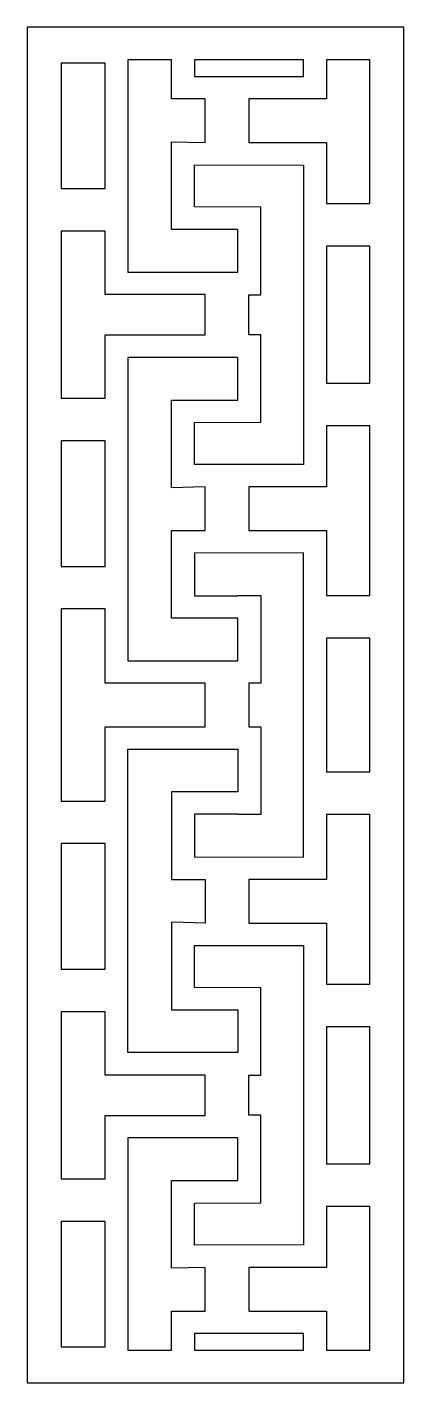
# Model space of a CAD drawing. Header units: centimetres. Extents: x 16 to 21, y -9 to 9.
import ezdxf

# ---------------------------------------------------------------- set-up
doc = ezdxf.new("R2010")
doc.units = ezdxf.units.CM
doc.header["$MEASUREMENT"] = 0
doc.layers.add('layer 1', color=7, linetype='Continuous')

msp = doc.modelspace()

# ---------------------------------------------------------------- linework, layer by layer
at = {"layer": 'layer 1', "color": 250}
for points, knots in [([(15.96397, 9.00077), (15.96397, 9.00077), (20.97083, 9.00077), (20.97083, 9.00077), (20.97083, 9.00077), (20.97083, 9.00077), (20.97083, -9.00022), (20.97083, -9.00022), (20.97083, -9.00022), (20.97083, -9.00022), (15.96397, -9.00022), (15.96397, -9.00022), (15.96397, -9.00022), (15.96397, -9.00022), (15.96397, 9.00077), (15.96397, 9.00077)], [0, 0, 0, 0, 0.2, 0.2, 0.2, 0.2, 0.4, 0.4, 0.4, 0.4, 0.6, 0.6, 0.6, 0.6, 1, 1, 1, 1]), ([(16.41477, 6.85701), (16.41477, 6.85701), (16.41477, 8.52306), (16.41477, 8.52306), (16.41477, 8.52306), (16.41477, 8.52306), (16.99939, 8.52306), (16.99939, 8.52306), (16.99939, 8.52306), (16.99939, 8.52306), (16.99939, 6.85701), (16.99939, 6.85701), (16.99939, 6.85701), (16.99939, 6.85701), (16.41477, 6.85701), (16.41477, 6.85701)], [0, 0, 0, 0, 0.2, 0.2, 0.2, 0.2, 0.4, 0.4, 0.4, 0.4, 0.6, 0.6, 0.6, 0.6, 1, 1, 1, 1]), ([(17.30349, 8.56778), (17.30349, 8.56778), (17.88278, 8.56778), (17.88278, 8.56778), (17.88278, 8.56778), (17.88278, 8.56778), (17.88278, 8.04715), (17.88278, 8.04715), (17.88278, 8.04715), (17.88278, 8.04715), (18.33169, 8.04715), (18.33169, 8.04715), (18.33169, 8.04715), (18.33169, 8.04715), (18.33169, 7.46747), (18.33169, 7.46747), (18.33169, 7.46747), (18.33169, 7.46747), (17.88278, 7.47926), (17.88278, 7.47926), (17.88278, 7.47926), (17.88278, 7.47926), (17.88278, 6.31571), (17.88278, 6.31571), (17.88278, 6.31571), (17.88278, 6.31571), (18.76389, 6.31571), (18.76389, 6.31571), (18.76389, 6.31571), (18.76389, 6.31571), (18.76389, 5.74897), (18.76389, 5.74897), (18.76389, 5.74897), (18.76389, 5.74897), (17.30349, 5.7482), (17.30349, 5.7482), (17.30349, 5.7482), (17.30349, 5.7482), (17.30349, 8.56778), (17.30349, 8.56778)], [0, 0, 0, 0, 0.09090909, 0.09090909, 0.09090909, 0.09090909, 0.18181818, 0.18181818, 0.18181818, 0.18181818, 0.27272727, 0.27272727, 0.27272727, 0.27272727, 0.36363636, 0.36363636, 0.36363636, 0.36363636, 0.45454545, 0.45454545, 0.45454545, 0.45454545, 0.54545455, 0.54545455, 0.54545455, 0.54545455, 0.63636364, 0.63636364, 0.63636364, 0.63636364, 0.72727273, 0.72727273, 0.72727273, 0.72727273, 0.81818182, 0.81818182, 0.81818182, 0.81818182, 1, 1, 1, 1]), ([(18.18688, 8.56778), (18.18688, 8.56778), (19.6374, 8.56778), (19.6374, 8.56778), (19.6374, 8.56778), (19.6374, 8.56778), (19.6374, 8.34555), (19.6374, 8.34555), (19.6374, 8.34555), (19.6374, 8.34555), (18.18688, 8.3463), (18.18688, 8.3463), (18.18688, 8.3463), (18.18688, 8.3463), (18.18688, 8.56778), (18.18688, 8.56778)], [0, 0, 0, 0, 0.2, 0.2, 0.2, 0.2, 0.4, 0.4, 0.4, 0.4, 0.6, 0.6, 0.6, 0.6, 1, 1, 1, 1]), ([(19.94149, 8.56778), (19.94149, 8.56778), (20.52003, 8.56778), (20.52003, 8.56778), (20.52003, 8.56778), (20.52003, 8.56778), (20.52003, 6.65668), (20.52003, 6.65668), (20.52003, 6.65668), (20.52003, 6.65668), (19.94149, 6.65668), (19.94149, 6.65668), (19.94149, 6.65668), (19.94149, 6.65668), (19.94149, 7.46747), (19.94149, 7.46747), (19.94149, 7.46747), (19.94149, 7.46747), (18.90948, 7.46747), (18.90948, 7.46747), (18.90948, 7.46747), (18.90948, 7.46747), (18.90948, 8.04715), (18.90948, 8.04715), (18.90948, 8.04715), (18.90948, 8.04715), (19.94149, 8.04715), (19.94149, 8.04715), (19.94149, 8.04715), (19.94149, 8.04715), (19.94149, 8.56778), (19.94149, 8.56778)], [0, 0, 0, 0, 0.11111111, 0.11111111, 0.11111111, 0.11111111, 0.22222222, 0.22222222, 0.22222222, 0.22222222, 0.33333333, 0.33333333, 0.33333333, 0.33333333, 0.44444444, 0.44444444, 0.44444444, 0.44444444, 0.55555556, 0.55555556, 0.55555556, 0.55555556, 0.66666667, 0.66666667, 0.66666667, 0.66666667, 0.77777778, 0.77777778, 0.77777778, 0.77777778, 1, 1, 1, 1]), ([(18.90948, 5.18221), (18.90948, 5.18221), (18.90948, 4.91689), (18.90948, 4.91689), (18.90948, 4.91689), (18.90948, 4.91689), (19.06799, 4.91689), (19.06799, 4.91689), (19.06799, 4.91689), (19.06799, 4.91689), (19.06799, 3.75335), (19.06799, 3.75335), (19.06799, 3.75335), (19.06799, 3.75335), (18.18688, 3.75069), (18.18688, 3.75069), (18.18688, 3.75069), (18.18688, 3.75069), (18.18688, 3.19381), (18.18688, 3.19381), (18.18688, 3.19381), (18.18688, 3.19381), (19.6374, 3.19458), (19.6374, 3.19458), (19.6374, 3.19458), (19.6374, 3.19458), (19.6374, 5.18221), (19.6374, 5.18221), (19.6374, 5.18221), (19.6374, 5.18221), (19.6374, 7.16984), (19.6374, 7.16984), (19.6374, 7.16984), (19.6374, 7.16984), (18.18688, 7.17061), (18.18688, 7.17061), (18.18688, 7.17061), (18.18688, 7.17061), (18.18688, 6.61374), (18.18688, 6.61374), (18.18688, 6.61374), (18.18688, 6.61374), (19.06799, 6.61106), (19.06799, 6.61106), (19.06799, 6.61106), (19.06799, 6.61106), (19.06799, 5.44753), (19.06799, 5.44753), (19.06799, 5.44753), (19.06799, 5.44753), (18.90948, 5.44753), (18.90948, 5.44753), (18.90948, 5.44753), (18.90948, 5.44753), (18.90948, 5.18221), (18.90948, 5.18221)], [0, 0, 0, 0, 0.06666667, 0.06666667, 0.06666667, 0.06666667, 0.13333333, 0.13333333, 0.13333333, 0.13333333, 0.2, 0.2, 0.2, 0.2, 0.26666667, 0.26666667, 0.26666667, 0.26666667, 0.33333333, 0.33333333, 0.33333333, 0.33333333, 0.4, 0.4, 0.4, 0.4, 0.46666667, 0.46666667, 0.46666667, 0.46666667, 0.53333333, 0.53333333, 0.53333333, 0.53333333, 0.6, 0.6, 0.6, 0.6, 0.66666667, 0.66666667, 0.66666667, 0.66666667, 0.73333333, 0.73333333, 0.73333333, 0.73333333, 0.8, 0.8, 0.8, 0.8, 0.86666667, 0.86666667, 0.86666667, 0.86666667, 1, 1, 1, 1]), ([(16.41477, 4.07303), (16.41477, 4.07303), (16.41477, 6.29139), (16.41477, 6.29139), (16.41477, 6.29139), (16.41477, 6.29139), (16.99939, 6.29139), (16.99939, 6.29139), (16.99939, 6.29139), (16.99939, 6.29139), (16.99939, 5.45019), (16.99939, 5.45019), (16.99939, 5.45019), (16.99939, 5.45019), (18.33169, 5.45019), (18.33169, 5.45019), (18.33169, 5.45019), (18.33169, 5.45019), (18.33169, 5.18221), (18.33169, 5.18221), (18.33169, 5.18221), (18.33169, 5.18221), (18.33169, 4.91423), (18.33169, 4.91423), (18.33169, 4.91423), (18.33169, 4.91423), (16.99939, 4.91423), (16.99939, 4.91423), (16.99939, 4.91423), (16.99939, 4.91423), (16.99939, 4.07303), (16.99939, 4.07303), (16.99939, 4.07303), (16.99939, 4.07303), (16.41477, 4.07303), (16.41477, 4.07303)], [0, 0, 0, 0, 0.1, 0.1, 0.1, 0.1, 0.2, 0.2, 0.2, 0.2, 0.3, 0.3, 0.3, 0.3, 0.4, 0.4, 0.4, 0.4, 0.5, 0.5, 0.5, 0.5, 0.6, 0.6, 0.6, 0.6, 0.7, 0.7, 0.7, 0.7, 0.8, 0.8, 0.8, 0.8, 1, 1, 1, 1]), ([(20.52003, 6.09069), (20.52003, 6.09069), (20.52003, 5.18221), (20.52003, 5.18221), (20.52003, 5.18221), (20.52003, 5.18221), (20.52003, 4.27373), (20.52003, 4.27373), (20.52003, 4.27373), (20.52003, 4.27373), (19.94149, 4.27373), (19.94149, 4.27373), (19.94149, 4.27373), (19.94149, 4.27373), (19.94149, 5.18221), (19.94149, 5.18221), (19.94149, 5.18221), (19.94149, 5.18221), (19.94149, 6.09069), (19.94149, 6.09069), (19.94149, 6.09069), (19.94149, 6.09069), (20.52003, 6.09069), (20.52003, 6.09069)], [0, 0, 0, 0, 0.14285714, 0.14285714, 0.14285714, 0.14285714, 0.28571429, 0.28571429, 0.28571429, 0.28571429, 0.42857143, 0.42857143, 0.42857143, 0.42857143, 0.57142857, 0.57142857, 0.57142857, 0.57142857, 0.71428571, 0.71428571, 0.71428571, 0.71428571, 1, 1, 1, 1]), ([(18.33169, 2.89696), (18.33169, 2.89696), (18.33169, 2.31727), (18.33169, 2.31727), (18.33169, 2.31727), (18.33169, 2.31727), (17.88278, 2.31727), (17.88278, 2.31727), (17.88278, 2.31727), (17.88278, 2.31727), (17.88278, 1.45099), (17.88278, 1.45099), (17.88278, 1.45099), (17.88278, 1.45099), (17.88278, 1.15374), (17.88278, 1.15374), (17.88278, 1.15374), (17.88278, 1.15374), (17.88278, 1.15335), (17.88278, 1.15335), (17.88278, 1.15335), (17.88278, 1.15335), (18.76389, 1.15335), (18.76389, 1.15335), (18.76389, 1.15335), (18.76389, 1.15335), (18.76389, 0.58736), (18.76389, 0.58736), (18.76389, 0.58736), (18.76389, 0.58736), (17.30349, 0.58812), (17.30349, 0.58812), (17.30349, 0.58812), (17.30349, 0.58812), (17.30349, 4.61622), (17.30349, 4.61622), (17.30349, 4.61622), (17.30349, 4.61622), (18.76389, 4.61545), (18.76389, 4.61545), (18.76389, 4.61545), (18.76389, 4.61545), (18.76389, 4.04871), (18.76389, 4.04871), (18.76389, 4.04871), (18.76389, 4.04871), (17.88278, 4.04871), (17.88278, 4.04871), (17.88278, 4.04871), (17.88278, 4.04871), (17.88278, 2.88516), (17.88278, 2.88516), (17.88278, 2.88516), (17.88278, 2.88516), (18.33169, 2.89696), (18.33169, 2.89696)], [0, 0, 0, 0, 0.06666667, 0.06666667, 0.06666667, 0.06666667, 0.13333333, 0.13333333, 0.13333333, 0.13333333, 0.2, 0.2, 0.2, 0.2, 0.26666667, 0.26666667, 0.26666667, 0.26666667, 0.33333333, 0.33333333, 0.33333333, 0.33333333, 0.4, 0.4, 0.4, 0.4, 0.46666667, 0.46666667, 0.46666667, 0.46666667, 0.53333333, 0.53333333, 0.53333333, 0.53333333, 0.6, 0.6, 0.6, 0.6, 0.66666667, 0.66666667, 0.66666667, 0.66666667, 0.73333333, 0.73333333, 0.73333333, 0.73333333, 0.8, 0.8, 0.8, 0.8, 0.86666667, 0.86666667, 0.86666667, 0.86666667, 1, 1, 1, 1]), ([(20.52003, 3.70774), (20.52003, 3.70774), (20.52003, 1.45288), (20.52003, 1.45288), (20.52003, 1.45288), (20.52003, 1.45288), (19.94149, 1.45288), (19.94149, 1.45288), (19.94149, 1.45288), (19.94149, 1.45288), (19.94149, 2.31727), (19.94149, 2.31727), (19.94149, 2.31727), (19.94149, 2.31727), (18.90948, 2.31727), (18.90948, 2.31727), (18.90948, 2.31727), (18.90948, 2.31727), (18.90948, 2.89696), (18.90948, 2.89696), (18.90948, 2.89696), (18.90948, 2.89696), (19.94149, 2.89696), (19.94149, 2.89696), (19.94149, 2.89696), (19.94149, 2.89696), (19.94149, 3.70774), (19.94149, 3.70774), (19.94149, 3.70774), (19.94149, 3.70774), (20.52003, 3.70774), (20.52003, 3.70774)], [0, 0, 0, 0, 0.11111111, 0.11111111, 0.11111111, 0.11111111, 0.22222222, 0.22222222, 0.22222222, 0.22222222, 0.33333333, 0.33333333, 0.33333333, 0.33333333, 0.44444444, 0.44444444, 0.44444444, 0.44444444, 0.55555556, 0.55555556, 0.55555556, 0.55555556, 0.66666667, 0.66666667, 0.66666667, 0.66666667, 0.77777778, 0.77777778, 0.77777778, 0.77777778, 1, 1, 1, 1]), ([(16.41477, 1.84137), (16.41477, 1.84137), (16.41477, 3.50742), (16.41477, 3.50742), (16.41477, 3.50742), (16.41477, 3.50742), (16.99939, 3.50742), (16.99939, 3.50742), (16.99939, 3.50742), (16.99939, 3.50742), (16.99939, 1.84137), (16.99939, 1.84137), (16.99939, 1.84137), (16.99939, 1.84137), (16.41477, 1.84137), (16.41477, 1.84137)], [0, 0, 0, 0, 0.2, 0.2, 0.2, 0.2, 0.4, 0.4, 0.4, 0.4, 0.6, 0.6, 0.6, 0.6, 1, 1, 1, 1]), ([(19.6374, 0.00027), (19.6374, 0.00027), (19.6374, -2.01834), (19.6374, -2.01834), (19.6374, -2.01834), (19.6374, -2.01834), (18.18688, -2.01758), (18.18688, -2.01758), (18.18688, -2.01758), (18.18688, -2.01758), (18.18688, -1.45044), (18.18688, -1.45044), (18.18688, -1.45044), (18.18688, -1.45044), (18.76389, -1.45044), (18.76389, -1.45044), (18.76389, -1.45044), (18.76389, -1.45044), (18.76389, -1.4531), (18.76389, -1.4531), (18.76389, -1.4531), (18.76389, -1.4531), (19.06799, -1.4531), (19.06799, -1.4531), (19.06799, -1.4531), (19.06799, -1.4531), (19.06799, -0.28957), (19.06799, -0.28957), (19.06799, -0.28957), (19.06799, -0.28957), (18.90948, -0.28957), (18.90948, -0.28957), (18.90948, -0.28957), (18.90948, -0.28957), (18.90948, 0.00027), (18.90948, 0.00027), (18.90948, 0.00027), (18.90948, 0.00027), (18.90948, 0.29011), (18.90948, 0.29011), (18.90948, 0.29011), (18.90948, 0.29011), (19.06799, 0.29011), (19.06799, 0.29011), (19.06799, 0.29011), (19.06799, 0.29011), (19.06799, 1.45365), (19.06799, 1.45365), (19.06799, 1.45365), (19.06799, 1.45365), (18.76389, 1.45365), (18.76389, 1.45365), (18.76389, 1.45365), (18.76389, 1.45365), (18.76389, 1.45099), (18.76389, 1.45099), (18.76389, 1.45099), (18.76389, 1.45099), (18.18688, 1.45099), (18.18688, 1.45099), (18.18688, 1.45099), (18.18688, 1.45099), (18.18688, 2.01812), (18.18688, 2.01812), (18.18688, 2.01812), (18.18688, 2.01812), (19.6374, 2.01887), (19.6374, 2.01887), (19.6374, 2.01887), (19.6374, 2.01887), (19.6374, 0.00027), (19.6374, 0.00027)], [0, 0, 0, 0, 0.05263158, 0.05263158, 0.05263158, 0.05263158, 0.10526316, 0.10526316, 0.10526316, 0.10526316, 0.15789474, 0.15789474, 0.15789474, 0.15789474, 0.21052632, 0.21052632, 0.21052632, 0.21052632, 0.26315789, 0.26315789, 0.26315789, 0.26315789, 0.31578947, 0.31578947, 0.31578947, 0.31578947, 0.36842105, 0.36842105, 0.36842105, 0.36842105, 0.42105263, 0.42105263, 0.42105263, 0.42105263, 0.47368421, 0.47368421, 0.47368421, 0.47368421, 0.52631579, 0.52631579, 0.52631579, 0.52631579, 0.57894737, 0.57894737, 0.57894737, 0.57894737, 0.63157895, 0.63157895, 0.63157895, 0.63157895, 0.68421053, 0.68421053, 0.68421053, 0.68421053, 0.73684211, 0.73684211, 0.73684211, 0.73684211, 0.78947368, 0.78947368, 0.78947368, 0.78947368, 0.84210526, 0.84210526, 0.84210526, 0.84210526, 0.89473684, 0.89473684, 0.89473684, 0.89473684, 1, 1, 1, 1]), ([(16.41477, -1.27483), (16.41477, -1.27483), (16.41477, 1.27538), (16.41477, 1.27538), (16.41477, 1.27538), (16.41477, 1.27538), (16.99939, 1.27538), (16.99939, 1.27538), (16.99939, 1.27538), (16.99939, 1.27538), (16.99939, 0.29011), (16.99939, 0.29011), (16.99939, 0.29011), (16.99939, 0.29011), (18.33169, 0.29011), (18.33169, 0.29011), (18.33169, 0.29011), (18.33169, 0.29011), (18.33169, 0.00027), (18.33169, 0.00027), (18.33169, 0.00027), (18.33169, 0.00027), (18.33169, -0.28957), (18.33169, -0.28957), (18.33169, -0.28957), (18.33169, -0.28957), (16.99939, -0.28957), (16.99939, -0.28957), (16.99939, -0.28957), (16.99939, -0.28957), (16.99939, -1.27483), (16.99939, -1.27483), (16.99939, -1.27483), (16.99939, -1.27483), (16.41477, -1.27483), (16.41477, -1.27483)], [0, 0, 0, 0, 0.1, 0.1, 0.1, 0.1, 0.2, 0.2, 0.2, 0.2, 0.3, 0.3, 0.3, 0.3, 0.4, 0.4, 0.4, 0.4, 0.5, 0.5, 0.5, 0.5, 0.6, 0.6, 0.6, 0.6, 0.7, 0.7, 0.7, 0.7, 0.8, 0.8, 0.8, 0.8, 1, 1, 1, 1]), ([(20.52003, 0.88689), (20.52003, 0.88689), (20.52003, 0.00027), (20.52003, 0.00027), (20.52003, 0.00027), (20.52003, 0.00027), (20.52003, -0.88636), (20.52003, -0.88636), (20.52003, -0.88636), (20.52003, -0.88636), (19.94149, -0.88636), (19.94149, -0.88636), (19.94149, -0.88636), (19.94149, -0.88636), (19.94149, 0.00027), (19.94149, 0.00027), (19.94149, 0.00027), (19.94149, 0.00027), (19.94149, 0.88689), (19.94149, 0.88689), (19.94149, 0.88689), (19.94149, 0.88689), (20.52003, 0.88689), (20.52003, 0.88689)], [0, 0, 0, 0, 0.14285714, 0.14285714, 0.14285714, 0.14285714, 0.28571429, 0.28571429, 0.28571429, 0.28571429, 0.42857143, 0.42857143, 0.42857143, 0.42857143, 0.57142857, 0.57142857, 0.57142857, 0.57142857, 0.71428571, 0.71428571, 0.71428571, 0.71428571, 1, 1, 1, 1]), ([(18.33169, -2.89641), (18.33169, -2.89641), (18.33169, -2.31673), (18.33169, -2.31673), (18.33169, -2.31673), (18.33169, -2.31673), (17.88278, -2.31673), (17.88278, -2.31673), (17.88278, -2.31673), (17.88278, -2.31673), (17.88278, -1.45044), (17.88278, -1.45044), (17.88278, -1.45044), (17.88278, -1.45044), (17.88278, -1.1532), (17.88278, -1.1532), (17.88278, -1.1532), (17.88278, -1.1532), (17.88278, -1.15281), (17.88278, -1.15281), (17.88278, -1.15281), (17.88278, -1.15281), (18.76389, -1.15281), (18.76389, -1.15281), (18.76389, -1.15281), (18.76389, -1.15281), (18.76389, -0.58682), (18.76389, -0.58682), (18.76389, -0.58682), (18.76389, -0.58682), (17.30349, -0.58758), (17.30349, -0.58758), (17.30349, -0.58758), (17.30349, -0.58758), (17.30349, -4.61567), (17.30349, -4.61567), (17.30349, -4.61567), (17.30349, -4.61567), (18.76389, -4.61492), (18.76389, -4.61492), (18.76389, -4.61492), (18.76389, -4.61492), (18.76389, -4.04816), (18.76389, -4.04816), (18.76389, -4.04816), (18.76389, -4.04816), (17.88278, -4.04816), (17.88278, -4.04816), (17.88278, -4.04816), (17.88278, -4.04816), (17.88278, -2.88463), (17.88278, -2.88463), (17.88278, -2.88463), (17.88278, -2.88463), (18.33169, -2.89641), (18.33169, -2.89641)], [0, 0, 0, 0, 0.06666667, 0.06666667, 0.06666667, 0.06666667, 0.13333333, 0.13333333, 0.13333333, 0.13333333, 0.2, 0.2, 0.2, 0.2, 0.26666667, 0.26666667, 0.26666667, 0.26666667, 0.33333333, 0.33333333, 0.33333333, 0.33333333, 0.4, 0.4, 0.4, 0.4, 0.46666667, 0.46666667, 0.46666667, 0.46666667, 0.53333333, 0.53333333, 0.53333333, 0.53333333, 0.6, 0.6, 0.6, 0.6, 0.66666667, 0.66666667, 0.66666667, 0.66666667, 0.73333333, 0.73333333, 0.73333333, 0.73333333, 0.8, 0.8, 0.8, 0.8, 0.86666667, 0.86666667, 0.86666667, 0.86666667, 1, 1, 1, 1]), ([(20.52003, -1.45235), (20.52003, -1.45235), (20.52003, -3.7072), (20.52003, -3.7072), (20.52003, -3.7072), (20.52003, -3.7072), (19.94149, -3.7072), (19.94149, -3.7072), (19.94149, -3.7072), (19.94149, -3.7072), (19.94149, -2.89641), (19.94149, -2.89641), (19.94149, -2.89641), (19.94149, -2.89641), (18.90948, -2.89641), (18.90948, -2.89641), (18.90948, -2.89641), (18.90948, -2.89641), (18.90948, -2.31673), (18.90948, -2.31673), (18.90948, -2.31673), (18.90948, -2.31673), (19.94149, -2.31673), (19.94149, -2.31673), (19.94149, -2.31673), (19.94149, -2.31673), (19.94149, -1.45235), (19.94149, -1.45235), (19.94149, -1.45235), (19.94149, -1.45235), (20.52003, -1.45235), (20.52003, -1.45235)], [0, 0, 0, 0, 0.11111111, 0.11111111, 0.11111111, 0.11111111, 0.22222222, 0.22222222, 0.22222222, 0.22222222, 0.33333333, 0.33333333, 0.33333333, 0.33333333, 0.44444444, 0.44444444, 0.44444444, 0.44444444, 0.55555556, 0.55555556, 0.55555556, 0.55555556, 0.66666667, 0.66666667, 0.66666667, 0.66666667, 0.77777778, 0.77777778, 0.77777778, 0.77777778, 1, 1, 1, 1]), ([(16.41477, -3.50688), (16.41477, -3.50688), (16.41477, -1.84083), (16.41477, -1.84083), (16.41477, -1.84083), (16.41477, -1.84083), (16.99939, -1.84083), (16.99939, -1.84083), (16.99939, -1.84083), (16.99939, -1.84083), (16.99939, -3.50688), (16.99939, -3.50688), (16.99939, -3.50688), (16.99939, -3.50688), (16.41477, -3.50688), (16.41477, -3.50688)], [0, 0, 0, 0, 0.2, 0.2, 0.2, 0.2, 0.4, 0.4, 0.4, 0.4, 0.6, 0.6, 0.6, 0.6, 1, 1, 1, 1]), ([(18.90948, -5.18167), (18.90948, -5.18167), (18.90948, -5.44699), (18.90948, -5.44699), (18.90948, -5.44699), (18.90948, -5.44699), (19.06799, -5.44699), (19.06799, -5.44699), (19.06799, -5.44699), (19.06799, -5.44699), (19.06799, -6.61053), (19.06799, -6.61053), (19.06799, -6.61053), (19.06799, -6.61053), (18.18688, -6.61319), (18.18688, -6.61319), (18.18688, -6.61319), (18.18688, -6.61319), (18.18688, -7.17006), (18.18688, -7.17006), (18.18688, -7.17006), (18.18688, -7.17006), (19.6374, -7.1693), (19.6374, -7.1693), (19.6374, -7.1693), (19.6374, -7.1693), (19.6374, -5.18167), (19.6374, -5.18167), (19.6374, -5.18167), (19.6374, -5.18167), (19.6374, -3.19405), (19.6374, -3.19405), (19.6374, -3.19405), (19.6374, -3.19405), (18.18688, -3.19328), (18.18688, -3.19328), (18.18688, -3.19328), (18.18688, -3.19328), (18.18688, -3.75015), (18.18688, -3.75015), (18.18688, -3.75015), (18.18688, -3.75015), (19.06799, -3.75281), (19.06799, -3.75281), (19.06799, -3.75281), (19.06799, -3.75281), (19.06799, -4.91635), (19.06799, -4.91635), (19.06799, -4.91635), (19.06799, -4.91635), (18.90948, -4.91635), (18.90948, -4.91635), (18.90948, -4.91635), (18.90948, -4.91635), (18.90948, -5.18167), (18.90948, -5.18167)], [0, 0, 0, 0, 0.06666667, 0.06666667, 0.06666667, 0.06666667, 0.13333333, 0.13333333, 0.13333333, 0.13333333, 0.2, 0.2, 0.2, 0.2, 0.26666667, 0.26666667, 0.26666667, 0.26666667, 0.33333333, 0.33333333, 0.33333333, 0.33333333, 0.4, 0.4, 0.4, 0.4, 0.46666667, 0.46666667, 0.46666667, 0.46666667, 0.53333333, 0.53333333, 0.53333333, 0.53333333, 0.6, 0.6, 0.6, 0.6, 0.66666667, 0.66666667, 0.66666667, 0.66666667, 0.73333333, 0.73333333, 0.73333333, 0.73333333, 0.8, 0.8, 0.8, 0.8, 0.86666667, 0.86666667, 0.86666667, 0.86666667, 1, 1, 1, 1]), ([(16.41477, -6.29085), (16.41477, -6.29085), (16.41477, -4.07249), (16.41477, -4.07249), (16.41477, -4.07249), (16.41477, -4.07249), (16.99939, -4.07249), (16.99939, -4.07249), (16.99939, -4.07249), (16.99939, -4.07249), (16.99939, -4.91368), (16.99939, -4.91368), (16.99939, -4.91368), (16.99939, -4.91368), (18.33169, -4.91368), (18.33169, -4.91368), (18.33169, -4.91368), (18.33169, -4.91368), (18.33169, -5.18167), (18.33169, -5.18167), (18.33169, -5.18167), (18.33169, -5.18167), (18.33169, -5.44965), (18.33169, -5.44965), (18.33169, -5.44965), (18.33169, -5.44965), (16.99939, -5.44965), (16.99939, -5.44965), (16.99939, -5.44965), (16.99939, -5.44965), (16.99939, -6.29085), (16.99939, -6.29085), (16.99939, -6.29085), (16.99939, -6.29085), (16.41477, -6.29085), (16.41477, -6.29085)], [0, 0, 0, 0, 0.1, 0.1, 0.1, 0.1, 0.2, 0.2, 0.2, 0.2, 0.3, 0.3, 0.3, 0.3, 0.4, 0.4, 0.4, 0.4, 0.5, 0.5, 0.5, 0.5, 0.6, 0.6, 0.6, 0.6, 0.7, 0.7, 0.7, 0.7, 0.8, 0.8, 0.8, 0.8, 1, 1, 1, 1]), ([(20.52003, -4.27319), (20.52003, -4.27319), (20.52003, -5.18167), (20.52003, -5.18167), (20.52003, -5.18167), (20.52003, -5.18167), (20.52003, -6.09014), (20.52003, -6.09014), (20.52003, -6.09014), (20.52003, -6.09014), (19.94149, -6.09014), (19.94149, -6.09014), (19.94149, -6.09014), (19.94149, -6.09014), (19.94149, -5.18167), (19.94149, -5.18167), (19.94149, -5.18167), (19.94149, -5.18167), (19.94149, -4.27319), (19.94149, -4.27319), (19.94149, -4.27319), (19.94149, -4.27319), (20.52003, -4.27319), (20.52003, -4.27319)], [0, 0, 0, 0, 0.14285714, 0.14285714, 0.14285714, 0.14285714, 0.28571429, 0.28571429, 0.28571429, 0.28571429, 0.42857143, 0.42857143, 0.42857143, 0.42857143, 0.57142857, 0.57142857, 0.57142857, 0.57142857, 0.71428571, 0.71428571, 0.71428571, 0.71428571, 1, 1, 1, 1]), ([(17.88278, -8.56723), (17.88278, -8.56723), (17.30349, -8.56723), (17.30349, -8.56723), (17.30349, -8.56723), (17.30349, -8.56723), (17.30349, -5.74766), (17.30349, -5.74766), (17.30349, -5.74766), (17.30349, -5.74766), (18.76389, -5.74842), (18.76389, -5.74842), (18.76389, -5.74842), (18.76389, -5.74842), (18.76389, -6.31518), (18.76389, -6.31518), (18.76389, -6.31518), (18.76389, -6.31518), (17.88278, -6.31518), (17.88278, -6.31518), (17.88278, -6.31518), (17.88278, -6.31518), (17.88278, -7.47871), (17.88278, -7.47871), (17.88278, -7.47871), (17.88278, -7.47871), (18.33169, -7.46693), (18.33169, -7.46693), (18.33169, -7.46693), (18.33169, -7.46693), (18.33169, -8.04661), (18.33169, -8.04661), (18.33169, -8.04661), (18.33169, -8.04661), (17.88278, -8.04661), (17.88278, -8.04661), (17.88278, -8.04661), (17.88278, -8.04661), (17.88278, -8.56723), (17.88278, -8.56723)], [0, 0, 0, 0, 0.09090909, 0.09090909, 0.09090909, 0.09090909, 0.18181818, 0.18181818, 0.18181818, 0.18181818, 0.27272727, 0.27272727, 0.27272727, 0.27272727, 0.36363636, 0.36363636, 0.36363636, 0.36363636, 0.45454545, 0.45454545, 0.45454545, 0.45454545, 0.54545455, 0.54545455, 0.54545455, 0.54545455, 0.63636364, 0.63636364, 0.63636364, 0.63636364, 0.72727273, 0.72727273, 0.72727273, 0.72727273, 0.81818182, 0.81818182, 0.81818182, 0.81818182, 1, 1, 1, 1]), ([(20.52003, -6.65615), (20.52003, -6.65615), (20.52003, -8.56723), (20.52003, -8.56723), (20.52003, -8.56723), (20.52003, -8.56723), (19.94149, -8.56723), (19.94149, -8.56723), (19.94149, -8.56723), (19.94149, -8.56723), (19.94149, -8.04661), (19.94149, -8.04661), (19.94149, -8.04661), (19.94149, -8.04661), (18.90948, -8.04661), (18.90948, -8.04661), (18.90948, -8.04661), (18.90948, -8.04661), (18.90948, -7.46693), (18.90948, -7.46693), (18.90948, -7.46693), (18.90948, -7.46693), (19.94149, -7.46693), (19.94149, -7.46693), (19.94149, -7.46693), (19.94149, -7.46693), (19.94149, -6.65615), (19.94149, -6.65615), (19.94149, -6.65615), (19.94149, -6.65615), (20.52003, -6.65615), (20.52003, -6.65615)], [0, 0, 0, 0, 0.11111111, 0.11111111, 0.11111111, 0.11111111, 0.22222222, 0.22222222, 0.22222222, 0.22222222, 0.33333333, 0.33333333, 0.33333333, 0.33333333, 0.44444444, 0.44444444, 0.44444444, 0.44444444, 0.55555556, 0.55555556, 0.55555556, 0.55555556, 0.66666667, 0.66666667, 0.66666667, 0.66666667, 0.77777778, 0.77777778, 0.77777778, 0.77777778, 1, 1, 1, 1]), ([(16.41477, -8.52252), (16.41477, -8.52252), (16.41477, -6.85646), (16.41477, -6.85646), (16.41477, -6.85646), (16.41477, -6.85646), (16.99939, -6.85646), (16.99939, -6.85646), (16.99939, -6.85646), (16.99939, -6.85646), (16.99939, -8.52252), (16.99939, -8.52252), (16.99939, -8.52252), (16.99939, -8.52252), (16.41477, -8.52252), (16.41477, -8.52252)], [0, 0, 0, 0, 0.2, 0.2, 0.2, 0.2, 0.4, 0.4, 0.4, 0.4, 0.6, 0.6, 0.6, 0.6, 1, 1, 1, 1]), ([(19.6374, -8.56723), (19.6374, -8.56723), (18.18688, -8.56723), (18.18688, -8.56723), (18.18688, -8.56723), (18.18688, -8.56723), (18.18688, -8.34577), (18.18688, -8.34577), (18.18688, -8.34577), (18.18688, -8.34577), (19.6374, -8.345), (19.6374, -8.345), (19.6374, -8.345), (19.6374, -8.345), (19.6374, -8.56723), (19.6374, -8.56723)], [0, 0, 0, 0, 0.2, 0.2, 0.2, 0.2, 0.4, 0.4, 0.4, 0.4, 0.6, 0.6, 0.6, 0.6, 1, 1, 1, 1])]:
    msp.add_open_spline(points, degree=3, knots=knots, dxfattribs=at)

doc.saveas('drawing.dxf')
